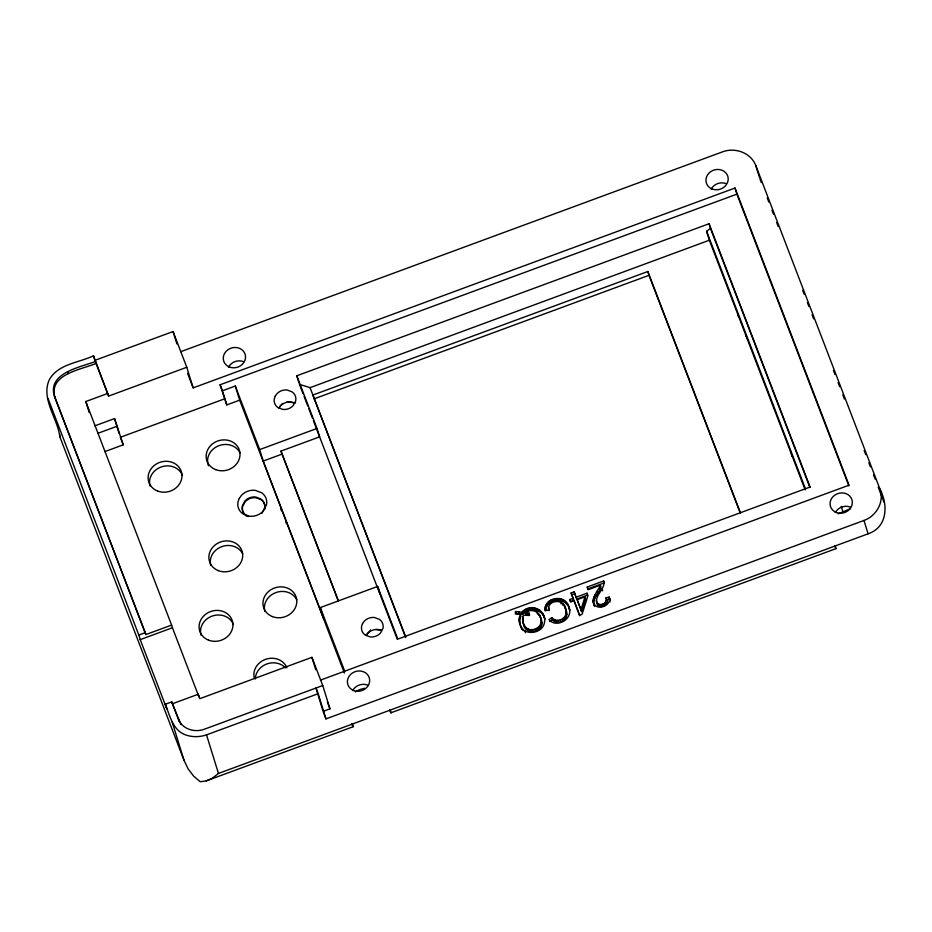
<?xml version="1.0" encoding="UTF-8"?>
<svg xmlns="http://www.w3.org/2000/svg" width="932" height="932" viewBox="0 0 932 932"><rect width="100%" height="100%" fill="white"/><g stroke="black" fill="none" stroke-linecap="round" stroke-linejoin="round"><path stroke-width="1.4" d="M587.218 587.043L588.232 589.665L600.429 585.156C598.029 591.238 587.521 601.944 597.214 606.767C602.957 608.654 611.357 603.75 609.178 597.051L605.928 597.925C610.309 603.703 600.511 610.099 597.191 603.959C593.439 595.385 605.882 589.513 603.668 580.974L587.218 587.043L587.812 588.954L604.251 582.884L603.668 580.974M390.881 712.805L835.957 548.645L835.328 545.907M519.951 624.533C523.469 636.544 542.867 634.086 544.533 622.273C546.909 609.714 529.726 602.608 521.908 612.277L515.513 611.52L515.326 613.92L520.347 614.421L520.941 616.332L519.963 618.697L519.776 623.764L518.996 619.267L520.347 614.421M524.565 625.721C529.155 633.865 543.577 628.296 540.991 619.151C546.828 631.523 524.448 636.94 523.341 623.287L525.159 627.62M551.93 617.671L552.513 619.582C558.047 626.805 570.57 618.242 565.899 610.25C568.38 617.916 556.707 624.137 551.93 617.671L548.948 619.547C556.055 628.622 572.924 619.431 569.207 608.456C567.6 593.696 543.507 596.433 545.045 610.635L548.622 610.157C547.014 598.915 565.782 598.461 565.852 609.924L564.023 605.451M596.608 602.049C598.53 606.464 606.126 604.495 606.301 599.917M568.648 606.744L569.802 610.367C568.252 596.69 546.618 597.61 545.604 610.611L545.01 608.701M523.935 625.197L522.666 621.003L522.759 616.914L523.516 615.12L529.038 615.504L529.015 613.07L525.264 613L525.858 614.91L527.733 615.097L529.597 614.98L529.015 613.07M522.666 621.003L523.26 622.914L522.759 616.914M594.057 604.355L594.651 606.266C590.993 599.264 599.264 593.323 601.024 587.067L600.429 585.156M581.58 611.59L580.997 609.679L584.947 596.795L577.153 599.672L581.58 611.59L585.529 598.705L584.947 596.795M279.006 408.053L280.59 405.828A11.161 9.996 -17.2 0 1 290.889 402.03L293.58 402.682M261.95 513.264L264.548 508.371A11.068 9.914 -17.2 0 0 260.948 498.97L255.694 496.977A11.627 10.415 -17.2 0 0 244.965 500.938L242.355 505.831A11.068 9.914 -17.2 0 0 245.955 515.233L248.413 516.549M366.299 635.531L367.884 633.306A11.161 9.996 -17.2 0 1 378.182 629.508L380.873 630.16M279.6 406.69L282.431 403.579M365.961 635.205L370.668 630.02M515.513 611.52L516.107 613.431L522.491 614.188C528.875 606.604 543.018 608.946 544.847 619.302L543.729 615.749M805.19 489.941L709.357 240.223L706.607 231.334L710.464 228.317L709.042 223.738L296.795 375.794L299.079 383.122M180.808 351.655L722.521 151.846C734.952 147.128 750.726 152.592 755.724 165.36L879.855 488.834C888.243 504.678 887.765 527.104 868.111 533.815L218.461 773.443L212.438 778.104L206.217 780.911L200.217 781.727L193.623 776.111L188.101 768.853L184.035 760.372L59.904 436.91C57.563 418.142 40.589 398.721 49.384 379.592C58.297 363.853 78.731 362.863 93.491 355.779L108.613 396.088L186.773 367.266L173.061 331.536L94.901 360.358L108.613 396.088M525.264 613C530.716 607.781 540.129 611.474 540.933 618.906L539.407 615.015M549.542 621.458L552.513 619.582M180.89 724.432L172.385 703.777L198.155 694.27L199.844 698.662L311.917 657.328L322.752 685.533L329.963 708.833L323.089 711.372L325.979 718.887L863.976 520.452C876.429 516.06 884.724 501.579 879.855 488.834M95.647 361.418C80.292 367.336 45.202 373.208 55.139 398.232L145.835 634.576L171.605 625.081L85.814 401.529L107.786 393.421M96.241 363.329C81.678 369.724 47.648 373.895 55.139 398.232M838.159 513.847L850.438 508.674M745.728 336.056L746.427 335.765M746.497 338.537L747.196 338.246M187.565 373.336L193.157 387.887L735.01 188.031L849.04 485.176L320.503 680.115M94.808 425.866L114.543 418.585L123.222 444.832L104.803 451.612M226.779 404.907L222.399 390.788L235.283 386.034L239.664 400.166L226.779 404.907L220.092 384.765L736.897 194.147L735.01 188.031M97.697 433.392L117.432 426.11M120.333 437.306L224.461 398.896M303.075 393.77L299.452 384.345L310.053 387.665L709.357 240.223M740.497 512.961L647.833 271.503L312.884 395.04L405.688 637.604M314.072 398.861L649.01 275.313L647.833 271.503M709.042 223.738L810.083 487.028L397.836 639.084L377.635 586.426L320.305 607.571L323.847 619.023L263.22 461.049L259.679 449.597L317.008 428.452L296.795 375.794M338.386 601.338L280.963 451.111L319.606 436.852L317.008 428.452M263.22 461.049L281.907 454.164M179.13 721.333L171.803 701.866L165.36 704.243L166.781 708.821L140.219 639.632L138.81 635.042L145.241 632.665L54.545 396.321M140.219 639.632L172.432 627.749L171.605 625.081M571.106 592.985L573.145 598.297L569.778 599.544L570.372 601.455L573.728 600.208L571.106 592.985L574.159 591.867L576.792 599.09L587.579 595.105L586.985 593.195L576.197 597.179M322.752 685.533L204.364 729.22C194.905 732.832 182.497 729.313 178.536 719.422M571.689 594.896L574.753 593.766L574.159 591.867M165.36 704.243C169.869 715.555 172.676 730.42 185.771 734.975C192.505 737.305 199.798 737.142 206.52 734.87L318.173 693.688L316.006 688.037L322.67 709.998M586.985 593.195L587.941 595.688L582.116 614.258L579.622 615.178L574.1 600.802L570.745 602.037L569.778 599.544M206.217 780.911L353.1 726.739M606.883 601.827L606.522 599.835L609.761 598.961L609.178 597.051M287.126 401.855L295.56 402.88M375.829 629.496L381.444 630.183M519.182 621.854L522.106 629.449L521.512 627.539M835.957 548.645L834.513 545.581M759.86 178.734L761.327 182.555M767.257 197.992L768.818 202.069M771.941 210.213L773.502 214.29M776.636 222.433L778.197 226.511M802.685 290.33L804.246 294.395M807.38 302.55L808.941 306.616M812.063 314.76L813.624 318.837M833.429 370.435L834.99 374.513M838.113 382.656L839.685 386.722M842.808 394.877L844.369 398.943M864.174 450.54L865.735 454.618M868.857 462.761L870.418 466.839M873.552 474.982L875.113 479.06M878.2 487.098L883.99 502.197M736.897 194.147L848.854 485.852M710.464 228.317L809.943 487.541M706.607 231.334L805.563 489.195M649.01 275.313L740.113 512.705M577.153 599.672L580.997 609.679M574.753 593.766L576.792 599.09M579.704 615.784L574.1 600.802M310.053 387.665L405.548 636.509M304.112 396.461L307.723 405.886M308.76 408.577L312.371 418.002M313.408 420.693L380.233 594.826L377.635 586.426M380.745 596.177L397.335 639.387M280.963 451.111L338.479 600.977M235.283 386.034L259.679 449.597M320.305 607.571L344.7 671.133M239.664 400.166L344.386 673.044M220.092 384.765L222.399 390.788M327.377 702.122L329.963 708.833M120.811 438.553L123.222 444.832M172.432 627.749L198.982 696.938L198.155 694.27M47.963 398.325L138.81 635.042M755.724 165.36L759.452 177.395M863.976 520.452L868.111 533.815M841.258 506.379L842.843 511.47M609.47 598.624L610.064 600.534L609.761 598.961M609.47 600.091L610.052 602.002M605.928 597.925L606.522 599.835M606.173 600.825L606.767 602.736M602.072 588.884L602.654 590.795M605.835 601.688L606.429 603.598M605.322 602.468L605.917 604.379M599.707 587.113L600.29 589.024M604.635 603.144L605.229 605.054M602.759 604.169L603.353 606.08M597.249 591.203L597.843 593.113M600.767 604.588L601.361 606.499M598.95 604.309L599.544 606.219M595.28 594.465L595.863 596.375M597.505 603.423L598.088 605.334M596.352 600.324L597.191 603.959M594.034 596.853L594.628 598.763M593.358 598.682L593.94 600.592M593.043 600.301L593.637 602.212M593.09 601.769L594.034 605.054M573.145 598.297L573.728 600.208M567.145 603.796L567.739 605.707M565.06 601.28L565.642 603.19M563.825 600.255L564.419 602.165M562.497 599.439L563.091 601.35M566.12 612.557L566.714 614.468M561.099 598.845L561.681 600.756M562.45 603.412L563.033 605.322M565.771 614.817L566.353 616.716M559.596 598.472L560.19 600.371M560.551 602.002L561.146 603.913M564.676 616.856L565.27 618.766M558 598.332L558.594 600.231M563.86 617.765L564.454 619.675M562.87 618.568L563.464 620.479M556.288 598.437L556.87 600.348M554.447 598.798L555.041 600.709M560.353 619.85L560.947 621.761M552.501 599.416L553.084 601.326M557.965 620.409L558.559 622.32M550.672 600.231L551.266 602.142M555.787 620.269L556.381 622.18M549.088 601.222L549.682 603.132M554.773 619.92L555.367 621.83M553.794 619.372L554.377 621.283M547.748 602.387L548.342 604.297M548.668 607.338L549.123 610.6L548.529 608.689M546.653 603.75L547.235 605.649M545.814 605.264L546.408 607.163M545.267 606.907L545.861 608.817M543.018 614.176L543.612 616.087M542.156 612.755L542.75 614.666M541.143 611.485L541.737 613.396M539.966 610.367L540.56 612.277M538.673 609.423L539.267 611.334M541.236 621.131L541.818 623.042M537.275 608.689L537.857 610.6M538.265 613.396L538.859 615.306M541.061 622.949L541.655 624.859M535.772 608.165L536.366 610.076M536.925 612.138L537.519 614.048M540.49 624.603L541.084 626.514M534.164 607.839L534.758 609.749M539.57 626.071L540.164 627.982M532.51 607.722L533.104 609.633M538.393 627.306L538.987 629.216M530.844 607.815L531.438 609.726M536.948 628.319L537.543 630.23M529.166 608.13L529.76 610.041M535.236 629.112L535.83 631.022M527.489 608.643L528.071 610.553M532.801 629.694L533.384 631.605M527.139 613.186L527.733 615.097M525.881 609.33L526.475 611.241M524.413 610.169L525.007 612.079M530.378 629.636L530.972 631.547M523.097 611.147L523.679 613.058M528.129 628.937L528.712 630.847M521.908 612.277L522.491 614.188M526.172 627.62L526.766 629.519M522.479 618.871L523.073 620.782M524.961 630.871L525.543 632.781M518.623 611.648L519.206 613.559M519.38 616.786L519.963 618.697M522.514 628.809L523.108 630.719M518.996 619.267L519.578 621.178M520.65 626.118L521.244 628.028M311.917 657.328L315.738 669.665M318.173 693.688L325.979 718.887M186.773 367.266L193.157 387.887M173.061 331.536L176.894 343.908M114.543 418.585L119.086 433.298M93.491 355.779L94.901 360.358M206.52 734.87L218.461 773.443M85.814 401.529L89.227 412.561M171.803 701.866L172.385 703.777M67.652 371.752L68.246 373.65M145.241 632.665L145.835 634.576M172.094 721.799L184.035 760.372M791.245 453.628L792.107 456.424M737.69 314.049L738.459 316.531M285.809 521.605L286.404 523.516M280.497 507.847L281.382 510.713M540.339 616.996L541.585 621.062M565.27 608.014L566.493 612.161M59.485 433.718L59.904 436.91M711.209 189.091A11.242 10.066 -17.2 0 1 726.11 183.592M352.471 724.013A27.168 0.711 69.8 0 1 352.471 725.562A26.678 0.699 69.8 0 1 351.714 723.861M390.263 710.067A27.168 0.711 69.8 0 1 390.252 711.629A26.678 0.699 69.8 0 1 389.506 709.928M355.302 691.94A20.457 18.325 -17.2 0 1 365.076 688.329M352.669 690.589A11.242 10.066 -17.2 0 1 367.581 685.09M228.538 367.115A11.242 10.066 -17.2 0 1 243.45 361.616M835.34 512.553A11.242 10.066 -17.2 0 1 850.252 507.055M246.199 515.99A11.068 9.914 -17.2 0 1 242.588 506.589L245.198 501.696A11.627 10.415 -17.2 0 1 255.927 497.735L261.181 499.727A11.068 9.914 -17.2 0 1 264.793 509.128M264.863 611.543A17.079 15.308 -17.2 0 1 275.814 592.601A17.079 15.308 -17.2 0 1 296.784 599.765M200.986 635.1A17.079 15.308 -17.2 0 1 212.636 615.912A17.079 15.308 -17.2 0 1 233.443 624.545M255.31 678.962A17.079 15.308 -17.2 0 1 266.75 663.992A17.079 15.308 -17.2 0 1 285.425 667.848M210.76 565.584A17.079 15.308 -17.2 0 1 221.723 546.641A17.079 15.308 -17.2 0 1 242.693 553.806M208.477 465.837A17.079 15.308 -17.2 0 1 218.321 445.904A17.079 15.308 -17.2 0 1 239.99 452.801M150.017 485.98A17.079 15.308 -17.2 0 1 161.667 466.804A17.079 15.308 -17.2 0 1 182.474 475.425M254.378 678.356A17.079 15.308 -17.2 0 1 266.039 659.169A17.079 15.308 -17.2 0 1 286.846 667.801M275.278 396.018L274.358 398.5A10.625 9.518 -17.2 0 0 277.818 407.529L282.862 409.439A11.161 9.996 -17.2 0 0 293.172 405.63L295.677 400.935A10.625 9.518 -17.2 0 0 292.205 391.918L287.173 389.995A11.161 9.996 -17.2 0 0 276.862 393.805L275.278 396.018M239.291 498.352L238.056 501.649A14.166 12.687 -17.2 0 0 242.681 513.683L249.403 516.235A14.877 13.328 -17.2 0 0 263.139 511.167L266.482 504.911A14.166 12.687 -17.2 0 0 261.857 492.877L255.147 490.325A14.877 13.328 -17.2 0 0 241.4 495.393L239.291 498.352M362.571 623.508L361.651 625.978A10.625 9.518 -17.2 0 0 365.123 635.007L370.155 636.917A11.161 9.996 -17.2 0 0 380.466 633.119L382.97 628.424A10.625 9.518 -17.2 0 0 379.51 619.396L374.466 617.485A11.161 9.996 -17.2 0 0 364.156 621.283L362.571 623.508M229.505 367.045A11.242 10.066 -17.2 0 0 245.524 356.327A11.242 10.066 -17.2 0 0 228.189 349.57A11.242 10.066 -17.2 0 0 229.505 367.045M353.636 690.519A11.242 10.066 -17.2 0 0 369.655 679.801A11.242 10.066 -17.2 0 0 352.331 673.044A11.242 10.066 -17.2 0 0 353.636 690.519M836.307 512.483A11.242 10.066 -17.2 0 0 852.326 501.765A11.242 10.066 -17.2 0 0 834.99 495.008A11.242 10.066 -17.2 0 0 836.307 512.483M712.176 189.021A11.242 10.066 -17.2 0 0 728.195 178.292A11.242 10.066 -17.2 0 0 710.86 171.546A11.242 10.066 -17.2 0 0 712.176 189.021M272.424 616.6A17.079 15.308 -17.2 0 0 296.772 600.301A17.079 15.308 -17.2 0 0 270.431 590.038A17.079 15.308 -17.2 0 0 272.424 616.6M208.547 640.156A17.079 15.308 -17.2 0 0 232.895 623.858A17.079 15.308 -17.2 0 0 206.555 613.594A17.079 15.308 -17.2 0 0 208.547 640.156M218.333 570.64A17.079 15.308 -17.2 0 0 242.681 554.342A17.079 15.308 -17.2 0 0 216.34 544.078A17.079 15.308 -17.2 0 0 218.333 570.64M215.63 469.623A17.079 15.308 -17.2 0 0 239.978 453.336A17.079 15.308 -17.2 0 0 213.638 443.061A17.079 15.308 -17.2 0 0 215.63 469.623M157.59 491.036A17.079 15.308 -17.2 0 0 181.938 474.749A17.079 15.308 -17.2 0 0 155.586 464.474A17.079 15.308 -17.2 0 0 157.59 491.036"/></g></svg>
